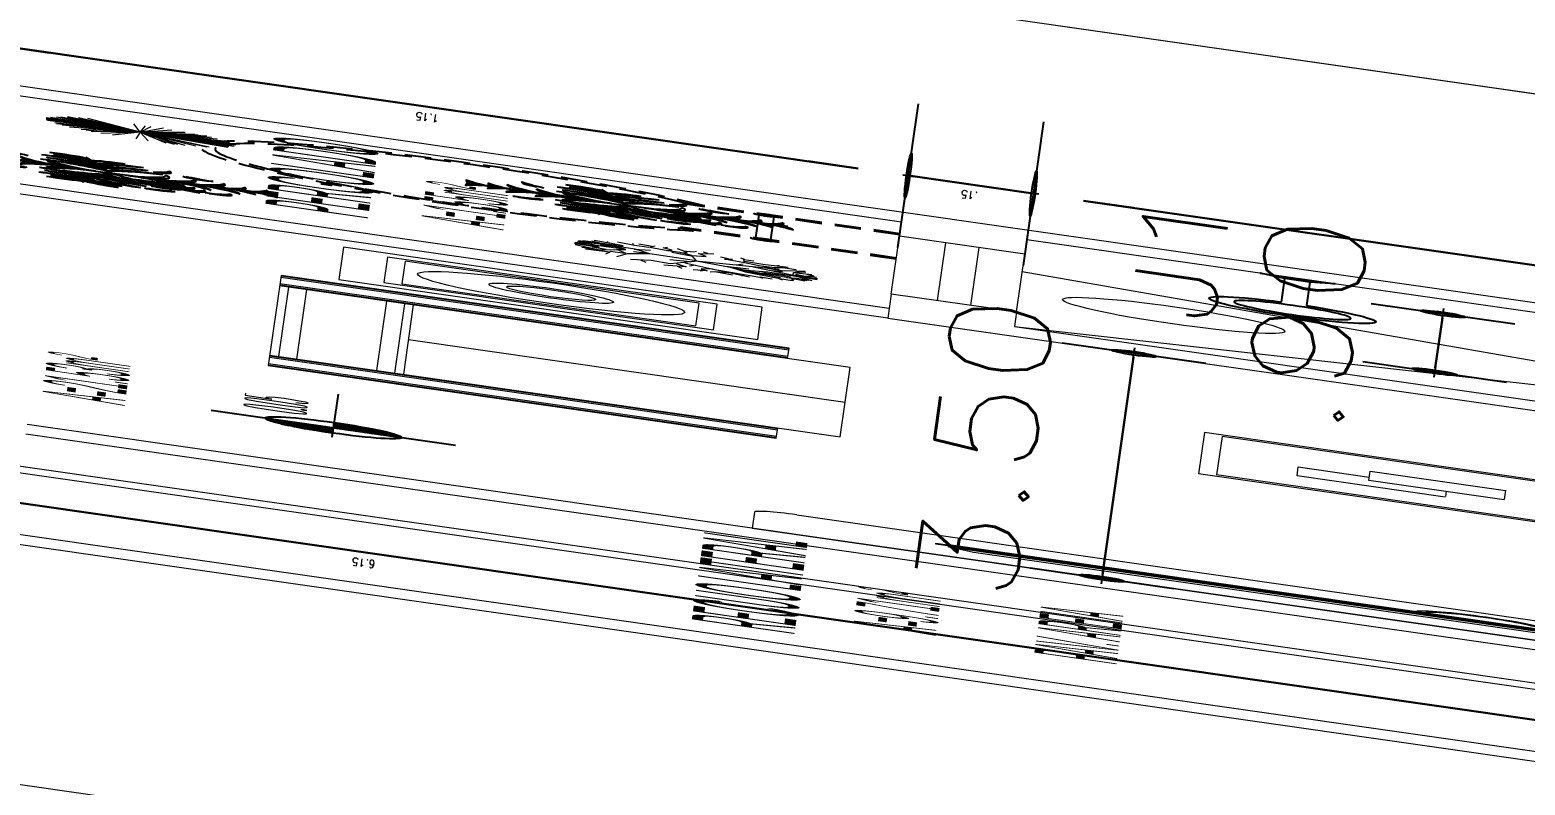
# Model space of a CAD drawing. Header units: millimetres. Extents: x -361192058 to 101130107379, y -14071650034 to 19218552450.
# Drawn here: x -135462.4 to -135357, y 40376.8 to 40430.1 of the extents above; entities that cross this region are included whole.
import ezdxf
from ezdxf.enums import TextEntityAlignment as Align

# ---------------------------------------------------------------- set-up
doc = ezdxf.new("R2010")
doc.units = ezdxf.units.MM
doc.header["$LTSCALE"] = 0.5
doc.linetypes.add('HIDDEN', pattern=[0.375, 0.25, -0.125])
for name, color, linetype in [('02', 2, 'Continuous'), ('08', 8, 'Continuous'), ('DIVERSOS', 4, 'Continuous'), ('ESQUADRIA', 3, 'Continuous'), ('FMPLANT', 3, 'Continuous'), ('MOBIL-I', 251, 'Continuous'), ('parede', 2, 'Continuous'), ('PISO', 8, 'Continuous'), ('TEXTO2', 3, 'Continuous'), ('TXT_0', 7, 'Continuous')]:
    doc.layers.add(name, color=color, linetype=linetype)
doc.styles.add('ADITIVOCAD', font='ROMANS.shx')
doc.styles.add('SANSSERIF', font='sas_____.pfb', dxfattribs={"height": 1})
doc.styles.get("Standard").update_dxf_attribs({"font": 'txt.shx', "height": 0.12})
doc.dimstyles.new('ESCALA50', dxfattribs={"dimtxt": 0.1, "dimasz": 0.06, "dimexe": 0.18, "dimexo": 0.06, "dimgap": 0.1, "dimtad": 1, "dimzin": 4, "dimdsep": 46, "dimtxsty": 'Standard', "dimblk1": 'BOLA', "dimblk2": 'BOLA', "dimsah": 1, "dimcen": -0.06, "dimse1": 1, "dimse2": 1, "dimclrd": 7, "dimclrt": 3, "dimadec": 0, "dimazin": 0, "dimtfac": 1, "dimtix": 1, "dimtmove": 0, "dimatfit": 3, "dimldrblk": 'BOLA', "dimfxl": 0, "dimtolj": 1, "dimtzin": 4, "dimarcsym": 0})

# ---------------------------------------------------------------- blocks, each defined once
blk = doc.blocks.new('ADC_CHUVEIRO')
for p, q in [((0, 0.045), (0, -0.045)), ((0.03, 0.015), (0, 0.045)), ((0.395, 0.015), (0.03, 0.015)), ((0.03, -0.015), (0.03, 0.015)), ((0, -0.045), (0.03, -0.015)), ((0.03, -0.015), (0.3953, -0.015))]:
    blk.add_line(p, q)
blk.add_circle((0.494, 0.0009), 0.07)
blk.add_arc((0.494, 0.0009), 0.1, 189.1456, 171.891)
blk = doc.blocks.new('A1194DB', base_point=(2.905, 11.0463))
for p in [(2.905, 11.5463), (2.4126, 11.1332), (3.3974, 11.1332), (2.9918, 10.5539)]:
    blk.add_line(p, (2.905, 11.0463))
for centre, radius, start, end in [((2.8119, 11.432), 0.1154, 36.29, 99.6243), ((2.7184, 11.2969), 0.2598, 44.0763, 73.3794), ((2.998, 11.432), 0.1154, 80.3757, 143.71), ((3.0916, 11.2969), 0.2598, 106.6206, 135.9237), ((2.8119, 11.3638), 0.1154, 36.29, 99.6243), ((2.7184, 11.2287), 0.2598, 44.0763, 73.3794), ((2.998, 11.3638), 0.1154, 80.3757, 143.71), ((3.0916, 11.2287), 0.2598, 106.6206, 135.9237), ((2.695, 11.3621), 0.0575, 139.742, 258.7475), ((2.7729, 11.4076), 0.1251, 184.618, 228.2106), ((2.7604, 11.2616), 0.1598, 25.2489, 95.3937), ((2.6762, 11.1619), 0.2679, 31.3712, 75.0366), ((3.0495, 11.2616), 0.1598, 84.6063, 154.7511), ((3.1337, 11.1619), 0.2679, 104.9634, 148.6288), ((3.2361, 11.2628), 0.1154, 80.3757, 143.71), ((3.3297, 11.1277), 0.2598, 106.6206, 135.9237), ((2.7604, 11.1707), 0.1598, 25.2489, 95.3937), ((2.6762, 11.0709), 0.2679, 31.3712, 75.0366), ((3.0495, 11.1707), 0.1598, 84.6063, 154.7511), ((3.1337, 11.0709), 0.2679, 104.9634, 148.6288), ((2.5413, 11.2049), 0.1154, 160.3757, 223.71), ((2.6906, 11.2736), 0.2598, 186.6206, 215.9237), ((2.7181, 11.2261), 0.1598, 164.6063, 234.7511), ((2.8309, 11.2917), 0.2679, 184.9634, 228.6288), ((2.8076, 11.2103), 0.1598, 164.6063, 234.7511), ((2.9205, 11.2759), 0.2679, 184.9634, 228.6288), ((2.7506, 11.0931), 0.1558, 3.4259, 103.6346), ((2.6859, 11.0105), 0.2357, 21.6665, 83.1878), ((2.8857, 11.2065), 0.1558, 156.3654, 256.5741), ((2.9783, 11.2559), 0.2357, 176.8122, 238.3335), ((3.0593, 11.0931), 0.1558, 76.3654, 176.5741), ((3.124, 11.0105), 0.2357, 96.8122, 158.3335), ((2.8316, 11.2559), 0.2357, 301.6665, 3.1878), ((2.9242, 11.2065), 0.1558, 283.4259, 23.6346), ((2.8895, 11.2759), 0.2679, 311.3712, 355.0366), ((3.0023, 11.2103), 0.1598, 305.2489, 15.3937), ((2.979, 11.2917), 0.2679, 311.3712, 355.0366), ((3.0919, 11.2261), 0.1598, 305.2489, 15.3937), ((3.1193, 11.2736), 0.2598, 324.0763, 353.3794), ((3.2686, 11.2049), 0.1154, 316.29, 19.6243), ((2.6085, 11.1931), 0.1154, 160.3757, 223.71), ((2.7578, 11.2618), 0.2598, 186.6206, 215.9237), ((3.0521, 11.2618), 0.2598, 324.0763, 353.3794), ((3.2015, 11.1931), 0.1154, 316.29, 19.6243), ((2.509, 11.0217), 0.1154, 116.29, 179.6243), ((2.6258, 10.9061), 0.2598, 124.0763, 153.3794), ((2.5762, 11.0099), 0.1154, 116.29, 179.6243), ((2.693, 10.8942), 0.2598, 124.0763, 153.3794), ((3.1169, 10.8942), 0.2598, 26.6206, 55.9237), ((3.2338, 11.0099), 0.1154, 0.3757, 63.71), ((2.6679, 10.9413), 0.1598, 105.2489, 175.3937), ((2.7514, 10.8411), 0.2679, 111.3712, 155.0366), ((2.7574, 10.9256), 0.1598, 105.2489, 175.3937), ((2.841, 10.8253), 0.2679, 111.3712, 155.0366), ((2.8321, 10.9024), 0.1558, 83.4259, 183.6346), ((2.8087, 11.0276), 0.0563, 114.2257, 255.1279), ((2.8535, 11.0404), 0.078, 150.4398, 228.6694), ((2.9778, 10.9024), 0.1558, 356.3654, 96.5741), ((2.9689, 10.8253), 0.2679, 24.9634, 68.6288), ((3.0525, 10.9256), 0.1598, 4.6063, 74.7511), ((3.0585, 10.8411), 0.2679, 24.9634, 68.6288), ((3.1421, 10.9413), 0.1598, 4.6063, 74.7511), ((3.1373, 10.5587), 0.5402, 115.4772, 156.6585), ((2.7588, 10.9805), 0.0869, 144.9865, 244.4034), ((2.9022, 10.8244), 0.2357, 101.6665, 163.1878), ((2.9354, 11.0633), 0.25, 187.5759, 215.8942), ((2.9077, 10.8244), 0.2357, 16.8122, 78.3335), ((2.683, 11.0436), 0.2357, 286.8122, 348.3335), ((2.7611, 10.9735), 0.1558, 266.3654, 6.5741), ((2.916, 10.9339), 0.1295, 161.4477, 239.3672), ((3.2224, 11.0216), 0.4224, 185.4007, 208.139), ((3.0651, 11.0271), 0.1558, 193.4259, 293.6346), ((3.1145, 11.1197), 0.2357, 211.6665, 273.1878), ((2.5634, 10.9046), 0.0575, 139.742, 258.7475), ((2.6413, 10.9501), 0.1251, 184.618, 228.2106), ((2.6825, 10.8858), 0.0575, 139.742, 258.7475), ((2.7604, 10.9313), 0.1251, 184.618, 228.2106), ((3.3391, 11.1328), 0.2598, 234.0763, 263.3794), ((2.791, 10.8669), 0.0766, 138.8744, 278.9763), ((2.8575, 10.9036), 0.125, 173.7536, 244.097), ((2.6839, 10.9824), 0.2679, 294.9634, 338.6288), ((3.1345, 11.0618), 0.2679, 221.3712, 265.0366), ((3.2704, 10.9835), 0.1154, 226.29, 289.6243), ((2.7577, 10.8453), 0.08, 185.1845, 268.654), ((2.7842, 10.8988), 0.1598, 274.6063, 344.7511), ((3.0689, 10.949), 0.1598, 215.2489, 285.3937), ((3.2089, 10.7748), 0.0575, 101.2525, 220.258), ((2.7249, 10.8131), 0.057, 167.0577, 302.8533), ((2.6997, 10.8928), 0.2679, 294.9634, 338.6288), ((3.1503, 10.9723), 0.2679, 221.3712, 265.0366), ((3.2868, 10.7293), 0.1251, 131.7894, 175.382), ((2.7249, 10.7316), 0.057, 167.0577, 302.8533), ((2.7577, 10.7638), 0.08, 185.1845, 268.654), ((2.8, 10.8092), 0.1598, 274.6063, 344.7511), ((3.0847, 10.8594), 0.1598, 215.2489, 285.3937), ((2.7529, 10.8344), 0.2598, 296.6206, 325.9237), ((2.8685, 10.7175), 0.1154, 270.3757, 333.71), ((3.1204, 10.8992), 0.2598, 234.0763, 263.3794), ((3.0517, 10.7498), 0.1154, 226.29, 289.6243), ((2.7647, 10.7672), 0.2598, 296.6206, 325.9237), ((3.1323, 10.832), 0.2598, 234.0763, 263.3794), ((2.8803, 10.6504), 0.1154, 270.3757, 333.71), ((3.0635, 10.6827), 0.1154, 226.29, 289.6243)]:
    blk.add_arc(centre, radius, start, end)
blk = doc.blocks.new('Adc_nivelpl')
h = blk.add_hatch()
h.set_pattern_fill('_U', color=256, scale=0.005, angle=45, style=0, double=1)
h.set_pattern_definition([(45, (-5.8772514, -3.5161936), (-0.003535534, 0.003535534), []), (135, (-5.8772514, -3.5161936), (-0.003535534, -0.003535534), [])])
h.paths.add_polyline_path([(0.1954, -0.0865, 0.414214), (0.0865, -0.1954), (0.1954, -0.1954)])
h.paths.add_polyline_path([(0.1954, -0.1954), (0.1954, -0.3043, 0.414214), (0.3043, -0.1954)])
for p, q in [((0.1954, 0), (0.1954, -0.3908)), ((0.8958, -0.1954), (0, -0.1954))]:
    blk.add_line(p, q)
blk.add_circle((0.1954, -0.1954), 0.1089)
at = {"flags": 8}
blk.add_attdef('NIVEL', (0.3642, -0.1501), '', height=0.1, dxfattribs=at)
blk = doc.blocks.new('BOLA')
for p, q in [((0, -1.435), (0, 1.435)), ((-1.435, 0), (1.435, 0))]:
    blk.add_line(p, q)
blk.add_circle((0, 0), 0.452)
blk = doc.blocks.new('*D784')
at = {"layer": 'Defpoints', "color": 0, "transparency": 16777216}
for p in [(3914.988, 2433.988), (3914.988, 2432.838), (3915.7056, 2432.838)]:
    blk.add_point(p, dxfattribs=at)
at = {"layer": 'DIVERSOS', "color": 7, "lineweight": -2, "transparency": 16777216}
blk.add_line((3915.7056, 2433.928), (3915.7056, 2432.898), dxfattribs=at)
at = {"layer": 'DIVERSOS', "color": 7, "lineweight": -2, "transparency": 16777216, "xscale": 0.06, "yscale": 0.06, "zscale": 0.06}
for p, rotation in [((3915.7056, 2433.988), 90), ((3915.7056, 2432.838), 270)]:
    blk.add_blockref('BOLA', p, dxfattribs=dict(at, rotation=rotation))
at = {"layer": 'DIVERSOS', "color": 3, "lineweight": 18, "transparency": 16777216, "insert": (3915.5456, 2433.413), "char_height": 0.12, "attachment_point": 5, "rotation": 90}
blk.add_mtext('\\A1;1.15', dxfattribs=at)
blk = doc.blocks.new('*D785')
at = {"layer": 'Defpoints', "color": 0, "transparency": 16777216}
for p in [(3914.988, 2434.138), (3914.988, 2433.988), (3915.7056, 2433.988)]:
    blk.add_point(p, dxfattribs=at)
at = {"layer": 'DIVERSOS', "color": 7, "lineweight": -2, "transparency": 16777216}
for p, q in [((3915.7056, 2434.198), (3915.7056, 2434.258)), ((3915.7056, 2434.138), (3915.7056, 2433.988)), ((3915.7056, 2433.928), (3915.7056, 2433.868))]:
    blk.add_line(p, q, dxfattribs=at)
at = {"layer": 'DIVERSOS', "color": 7, "lineweight": -2, "transparency": 16777216, "xscale": 0.06, "yscale": 0.06, "zscale": 0.06}
for p, rotation in [((3915.7056, 2434.138), 270), ((3915.7056, 2433.988), 90)]:
    blk.add_blockref('BOLA', p, dxfattribs=dict(at, rotation=rotation))
at = {"layer": 'DIVERSOS', "color": 3, "lineweight": 18, "transparency": 16777216, "insert": (3915.5456, 2434.063), "char_height": 0.12, "attachment_point": 5, "rotation": 90}
blk.add_mtext('\\A1;.15', dxfattribs=at)
blk = doc.blocks.new('*D786')
at = {"layer": 'Defpoints', "color": 0, "transparency": 16777216}
for p in [(3914.988, 2432.838), (3914.988, 2432.688), (3915.7056, 2432.688)]:
    blk.add_point(p, dxfattribs=at)
at = {"layer": 'DIVERSOS', "color": 7, "lineweight": -2, "transparency": 16777216}
for p, q in [((3915.7056, 2432.898), (3915.7056, 2432.958)), ((3915.7056, 2432.838), (3915.7056, 2432.688)), ((3915.7056, 2432.628), (3915.7056, 2432.568))]:
    blk.add_line(p, q, dxfattribs=at)
at = {"layer": 'DIVERSOS', "color": 7, "lineweight": -2, "transparency": 16777216, "xscale": 0.06, "yscale": 0.06, "zscale": 0.06}
for p, rotation in [((3915.7056, 2432.838), 270), ((3915.7056, 2432.688), 90)]:
    blk.add_blockref('BOLA', p, dxfattribs=dict(at, rotation=rotation))
at = {"layer": 'DIVERSOS', "color": 3, "lineweight": 18, "transparency": 16777216, "insert": (3915.5456, 2432.763), "char_height": 0.12, "attachment_point": 5, "rotation": 90}
blk.add_mtext('\\A1;.15', dxfattribs=at)
blk = doc.blocks.new('*D787')
at = {"layer": 'Defpoints', "color": 0, "transparency": 16777216}
for p in [(3914.988, 2432.688), (3915.7056, 2432.688), (3914.988, 2430.338)]:
    blk.add_point(p, dxfattribs=at)
at = {"layer": 'DIVERSOS', "color": 7, "lineweight": -2, "transparency": 16777216}
blk.add_line((3915.7056, 2430.398), (3915.7056, 2432.628), dxfattribs=at)
at = {"layer": 'DIVERSOS', "color": 7, "lineweight": -2, "transparency": 16777216, "xscale": 0.06, "yscale": 0.06, "zscale": 0.06}
for p, rotation in [((3915.7056, 2432.688), 90), ((3915.7056, 2430.338), 270)]:
    blk.add_blockref('BOLA', p, dxfattribs=dict(at, rotation=rotation))
at = {"layer": 'DIVERSOS', "color": 3, "lineweight": 18, "transparency": 16777216, "insert": (3915.5456, 2431.513), "char_height": 0.12, "attachment_point": 5, "rotation": 90}
blk.add_mtext('\\A1;2.35', dxfattribs=at)
blk = doc.blocks.new('*D770')
at = {"layer": 'Defpoints', "color": 0, "transparency": 16777216}
for p in [(3909.988, 2432.5428), (3909.988, 2432.5428), (3913.488, 2432.5428)]:
    blk.add_point(p, dxfattribs=at)
at = {"layer": 'DIVERSOS', "color": 7, "lineweight": -2, "transparency": 16777216}
blk.add_line((3913.428, 2432.5428), (3910.048, 2432.5428), dxfattribs=at)
at = {"layer": 'DIVERSOS', "color": 7, "lineweight": -2, "transparency": 16777216, "xscale": 0.06, "yscale": 0.06, "zscale": 0.06, "rotation": 180}
blk.add_blockref('BOLA', (3909.988, 2432.5428), dxfattribs=at)
at = {"layer": 'DIVERSOS', "color": 7, "lineweight": -2, "transparency": 16777216, "xscale": 0.06, "yscale": 0.06, "zscale": 0.06}
blk.add_blockref('BOLA', (3913.488, 2432.5428), dxfattribs=at)
at = {"layer": 'DIVERSOS', "color": 3, "lineweight": 18, "transparency": 16777216, "insert": (3911.738, 2432.7028), "char_height": 0.12, "attachment_point": 5}
blk.add_mtext('\\A1;3.50', dxfattribs=at)
blk = doc.blocks.new('*D809')
at = {"layer": 'Defpoints', "color": 0, "transparency": 16777216}
for p in [(3908.7717, 2436.488), (3909.838, 2436.488), (3909.838, 2430.338)]:
    blk.add_point(p, dxfattribs=at)
at = {"layer": 'DIVERSOS', "color": 7, "lineweight": -2, "transparency": 16777216}
blk.add_line((3908.7717, 2430.398), (3908.7717, 2436.428), dxfattribs=at)
at = {"layer": 'DIVERSOS', "color": 7, "lineweight": -2, "transparency": 16777216, "xscale": 0.06, "yscale": 0.06, "zscale": 0.06}
for p, rotation in [((3908.7717, 2436.488), 90), ((3908.7717, 2430.338), 270)]:
    blk.add_blockref('BOLA', p, dxfattribs=dict(at, rotation=rotation))
at = {"layer": 'DIVERSOS', "color": 3, "lineweight": 18, "transparency": 16777216, "insert": (3908.6117, 2433.413), "char_height": 0.12, "attachment_point": 5, "rotation": 90}
blk.add_mtext('\\A1;6.15', dxfattribs=at)
blk = doc.blocks.new('ESCADA')
at = {"layer": '08', "linetype": 'HIDDEN'}
for p, q in [((-0.22, 0.91), (-0.22, 0.6222)), ((-0.2, 0.91), (-0.2, 0.6222)), ((0.2, 0.91), (0.2, 0.6222)), ((0.22, 0.91), (0.22, 0.6222)), ((-0.2, 0.7422), (0.2, 0.7422)), ((-0.2, 0.7222), (0.2, 0.7222)), ((-0.22, 0.6222), (-0.2, 0.6222)), ((0.2, 0.6222), (0.22, 0.6222))]:
    blk.add_line(p, q, dxfattribs=at)
for points in [[(-0.21, 0.7222, 1), (-0.21, 0.7422, 1)], [(0.21, 0.7222, -1), (0.21, 0.7422, -1)]]:
    blk.add_lwpolyline(points, format="xyb", close=True, dxfattribs=at)
for centre in [(-0.21, 0.7322), (0.21, 0.7322)]:
    blk.add_circle(centre, 0.0175, dxfattribs=at)
for radius, start, end in [(0.37, 126.4837, 53.5163), (0.35, 128.9448, 51.0552)]:
    blk.add_arc((0, 0.35), radius, start, end, dxfattribs=at)
blk = doc.blocks.new('*D1661')
at = {"layer": '02', "color": 7, "lineweight": -2, "transparency": 16777216}
blk.add_line((3913.923, 2432.1863), (3914.703, 2432.1863), dxfattribs=at)
at = {"layer": 'Defpoints', "color": 0, "transparency": 16777216}
for p in [(3913.863, 2432.688), (3914.763, 2432.688), (3914.763, 2432.1863)]:
    blk.add_point(p, dxfattribs=at)
at = {"layer": '02', "color": 7, "lineweight": -2, "transparency": 16777216, "xscale": 0.06, "yscale": 0.06, "zscale": 0.06, "rotation": 180}
blk.add_blockref('BOLA', (3913.863, 2432.1863), dxfattribs=at)
at = {"layer": '02', "color": 7, "lineweight": -2, "transparency": 16777216, "xscale": 0.06, "yscale": 0.06, "zscale": 0.06}
blk.add_blockref('BOLA', (3914.763, 2432.1863), dxfattribs=at)
at = {"layer": '02', "color": 3, "transparency": 16777216, "insert": (3914.313, 2432.3463), "char_height": 0.12, "attachment_point": 5}
blk.add_mtext('\\A1;.90', dxfattribs=at)
blk = doc.blocks.new('APROVADO QUADRA 21.2 MBVII')
at = {"lineweight": 18}
blk.add_line((3913.9607, 2432.9347), (3913.9567, 2432.9286), dxfattribs=at)
at = {"layer": '02', "lineweight": 18}
for points in [[(3918.3192, 2446.6633), (3904.4806, 2446.6633), (3904.4806, 2412.8464), (3918.3192, 2412.8464)], [(3918.3192, 2437.4627), (3930.8392, 2437.4627), (3930.8392, 2429.0101), (3918.3192, 2429.0101)]]:
    blk.add_lwpolyline(points, close=True, dxfattribs=at)
at = {"layer": 'DIVERSOS', "lineweight": 18}
for p, q in [((3913.863, 2432.838), (3914.763, 2432.838)), ((3913.863, 2432.688), (3914.763, 2432.688))]:
    blk.add_line(p, q, dxfattribs=at)
at = {"layer": 'ESQUADRIA', "lineweight": 18}
for p, q in [((3914.763, 2432.783), (3913.863, 2432.783)), ((3914.763, 2432.743), (3913.863, 2432.743))]:
    blk.add_line(p, q, dxfattribs=at)
at = {"layer": 'FMPLANT', "lineweight": 18}
for p, q in [((3914.6905, 2433.748), (3914.6657, 2433.8586)), ((3914.6905, 2433.748), (3914.6756, 2433.8606)), ((3914.6831, 2433.8039), (3914.6856, 2433.8596)), ((3914.6905, 2433.748), (3914.6939, 2433.8606)), ((3914.6905, 2433.748), (3914.7064, 2433.8606)), ((3914.6905, 2433.748), (3914.7205, 2433.8556)), ((3914.6905, 2433.748), (3914.6283, 2433.8406)), ((3914.6905, 2433.748), (3914.6391, 2433.8477)), ((3914.6905, 2433.748), (3914.6466, 2433.8496)), ((3914.6905, 2433.748), (3914.7388, 2433.8486)), ((3914.6905, 2433.748), (3914.7496, 2433.8436)), ((3914.6905, 2433.748), (3914.6158, 2433.8317)), ((3914.6905, 2433.748), (3914.7596, 2433.8357)), ((3914.6905, 2433.748), (3914.7762, 2433.8227)), ((3914.7376, 2433.7891), (3914.7663, 2433.8357)), ((3914.6905, 2433.748), (3914.5951, 2433.8057)), ((3914.6058, 2433.7993), (3914.6025, 2433.8117)), ((3914.6905, 2433.748), (3914.6042, 2433.8177)), ((3914.6905, 2433.748), (3914.7854, 2433.8117)), ((3914.6905, 2433.748), (3914.5884, 2433.7938)), ((3914.6905, 2433.748), (3914.5859, 2433.7798)), ((3914.5859, 2433.7798), (3914.5859, 2433.7798)), ((3914.6905, 2433.748), (3914.5793, 2433.7519)), ((3914.6905, 2433.748), (3914.8036, 2433.7569)), ((3914.6905, 2433.748), (3914.5793, 2433.737)), ((3914.6905, 2433.748), (3914.5834, 2433.716)), ((3914.6905, 2433.748), (3914.5884, 2433.7021)), ((3914.6905, 2433.748), (3914.5934, 2433.6931)), ((3914.6905, 2433.748), (3914.6042, 2433.6802)), ((3914.6905, 2433.748), (3914.6117, 2433.6672)), ((3914.6905, 2433.748), (3914.6183, 2433.6642)), ((3914.6905, 2433.748), (3914.6574, 2433.6423)), ((3914.6905, 2433.748), (3914.6731, 2433.6412)), ((3914.6905, 2433.748), (3914.6823, 2433.6352)), ((3914.6905, 2433.748), (3914.6881, 2433.6363)), ((3914.6905, 2433.748), (3914.8027, 2433.7429)), ((3914.6905, 2433.748), (3914.8011, 2433.7359)), ((3914.6905, 2433.748), (3914.7962, 2433.711)), ((3914.6905, 2433.748), (3914.792, 2433.695)), ((3914.6905, 2433.748), (3914.7837, 2433.6832)), ((3914.6905, 2433.748), (3914.7056, 2433.6333)), ((3914.6905, 2433.748), (3914.6947, 2433.6382)), ((3914.6905, 2433.748), (3914.7421, 2433.6483)), ((3914.6905, 2433.748), (3914.7563, 2433.6562)), ((3914.6905, 2433.748), (3914.7721, 2433.6631)), ((3914.6905, 2433.748), (3914.7272, 2433.6412)), ((3914.6905, 2433.748), (3914.7796, 2433.6691)), ((3914.6905, 2433.748), (3914.8077, 2433.7211)), ((3914.6905, 2433.748), (3914.7197, 2433.6402)), ((3914.6199, 2433.7269), (3914.5842, 2433.7061)), ((3914.759, 2433.7004), (3914.7771, 2433.6791)), ((3914.6688, 2433.6787), (3914.6666, 2433.6412)), ((3913.8981, 2433.1878), (3913.9244, 2433.218)), ((3913.9365, 2433.1891), (3913.9396, 2433.218)), ((3913.9506, 2433.1926), (3913.9486, 2433.2193)), ((3913.9667, 2433.2035), (3913.9597, 2433.218)), ((3913.8851, 2433.1757), (3913.882, 2433.2048)), ((3913.8981, 2433.1878), (3913.8992, 2433.2096)), ((3913.9607, 2433.1926), (3913.9779, 2433.2156)), ((3913.989, 2433.1817), (3913.9808, 2433.2132)), ((3913.9879, 2433.1466), (3913.992, 2433.2145)), ((3914.0041, 2433.1902), (3914.002, 2433.2096)), ((3914.0031, 2433.1891), (3914.0183, 2433.1987)), ((3913.8981, 2433.1878), (3913.8851, 2433.1757)), ((3913.9396, 2433.1672), (3913.8981, 2433.1878)), ((3913.9193, 2433.1805), (3913.9264, 2433.1976)), ((3913.9597, 2433.1926), (3913.9365, 2433.1891)), ((3913.9647, 2433.1575), (3913.9607, 2433.1926)), ((3913.9799, 2433.1709), (3913.9738, 2433.1878)), ((3914.0031, 2433.1685), (3914.0031, 2433.1891)), ((3914.0243, 2433.1805), (3914.0293, 2433.1963)), ((3913.9021, 2433.1551), (3913.8296, 2433.1672)), ((3913.8851, 2433.1757), (3913.8457, 2433.1805)), ((3913.9012, 2433.1575), (3913.9001, 2433.1757)), ((3913.9012, 2433.1563), (3913.9396, 2433.1672)), ((3913.9416, 2433.1685), (3913.9647, 2433.1575)), ((3913.9667, 2433.1587), (3913.9799, 2433.1709)), ((3913.99, 2433.1733), (3914.0141, 2433.1611)), ((3914.0141, 2433.1611), (3914.0253, 2433.1793)), ((3914.0253, 2433.1793), (3914.0424, 2433.1805)), ((3914.0424, 2433.1479), (3914.0545, 2433.1685)), ((3913.8487, 2433.126), (3913.8194, 2433.1503)), ((3913.9506, 2433.1285), (3913.9021, 2433.1551)), ((3913.9506, 2433.1296), (3913.9466, 2433.1479)), ((3913.9506, 2433.1285), (3913.9879, 2433.1466)), ((3913.9879, 2433.1479), (3914.0081, 2433.1285)), ((3914.0445, 2433.1309), (3914.0424, 2433.1479)), ((3914.0434, 2433.149), (3914.0697, 2433.1503)), ((3913.8315, 2433.1381), (3913.8114, 2433.132)), ((3913.9445, 2433.0725), (3913.9506, 2433.1285)), ((3914.0364, 2433.1079), (3914.0445, 2433.1296)), ((3914.0445, 2433.1296), (3914.0677, 2433.1272)), ((3914.0677, 2433.1272), (3914.0737, 2433.1431)), ((3913.8326, 2433.0836), (3913.8064, 2433.1103)), ((3913.8417, 2433.103), (3913.8487, 2433.126)), ((3914.0545, 2433.103), (3914.0686, 2433.114)), ((3914.0677, 2433.1272), (3914.0829, 2433.1236)), ((3914.0686, 2433.114), (3914.0888, 2433.109)), ((3913.8214, 2433.0945), (3913.8022, 2433.0886)), ((3913.8598, 2433.0958), (3913.8326, 2433.0836)), ((3913.9425, 2433.0704), (3913.8417, 2433.1029)), ((3913.9143, 2433.0799), (3913.9021, 2433.1042)), ((3914.0011, 2433.0775), (3914.0192, 2433.103)), ((3914.0141, 2433.0788), (3914.0324, 2433.0934)), ((3914.0324, 2433.0934), (3914.0364, 2433.1079)), ((3914.0324, 2433.0934), (3914.0454, 2433.0849)), ((3914.0364, 2433.109), (3914.0545, 2433.103)), ((3914.0697, 2433.0897), (3914.0878, 2433.097)), ((3913.8134, 2433.0582), (3913.8003, 2433.0751)), ((3913.8739, 2433.0728), (3913.8487, 2433.0799)), ((3913.8891, 2433.086), (3913.8538, 2433.0497)), ((3913.9445, 2433.0725), (3914.0141, 2433.0788)), ((3914.0141, 2433.0788), (3914.0333, 2433.0619)), ((3914.0454, 2433.0849), (3914.0697, 2433.0897)), ((3914.0697, 2433.0897), (3914.0727, 2433.0775)), ((3914.0727, 2433.0775), (3914.0919, 2433.074)), ((3913.8064, 2433.0667), (3913.8013, 2433.0643)), ((3913.8346, 2433.0656), (3913.8134, 2433.0582)), ((3913.8538, 2433.0521), (3913.8346, 2433.0656)), ((3913.9425, 2433.0704), (3913.9051, 2433.0037)), ((3913.9435, 2433.0691), (3913.9998, 2432.9739)), ((3914.0333, 2433.0619), (3914.0615, 2433.0715)), ((3914.0615, 2433.0715), (3914.0908, 2433.0534)), ((3914.0798, 2433.0606), (3914.0928, 2433.0656)), ((3913.8185, 2433.0485), (3913.7993, 2433.0545)), ((3913.8214, 2433.0473), (3913.8073, 2433.028)), ((3913.8335, 2433.028), (3913.8185, 2433.0485)), ((3913.8527, 2433.051), (3913.8335, 2433.028)), ((3913.8538, 2433.0497), (3913.8355, 2432.9952)), ((3914.0183, 2433.0159), (3914.0313, 2433.04)), ((3914.0313, 2433.04), (3914.0474, 2433.0304)), ((3914.0424, 2433.0352), (3914.0534, 2433.0449)), ((3913.8326, 2433.0291), (3913.8174, 2433.0074)), ((3913.9213, 2433.0315), (3913.883, 2433.0135)), ((3913.9284, 2433.0376), (3913.9345, 2433.0098)), ((3913.9698, 2433.0254), (3914, 2433.017)), ((3913.8214, 2433.0146), (3913.8073, 2433.017)), ((3913.883, 2433.0135), (3913.8588, 2432.9735)), ((3913.883, 2433.0135), (3913.884, 2432.9868)), ((3913.8992, 2433.0207), (3913.8981, 2432.977)), ((3913.9103, 2433.0122), (3913.9345, 2432.9868)), ((3913.9779, 2433.005), (3913.9405, 2432.9577)), ((3913.995, 2432.9844), (3914.0192, 2433.0159)), ((3914.0192, 2433.0159), (3914.0677, 2433.017)), ((3914.0434, 2433.0159), (3914.0384, 2432.994)), ((3914.0677, 2433.0159), (3914.0818, 2433.0207)), ((3914.0677, 2433.017), (3914.0707, 2433.005)), ((3913.8355, 2432.9952), (3913.8225, 2432.9916)), ((3913.8377, 2432.9952), (3913.8326, 2432.9807)), ((3913.884, 2432.9868), (3913.875, 2432.9709)), ((3913.9244, 2432.9952), (3913.9143, 2432.9892)), ((3913.9143, 2432.9892), (3913.9162, 2432.9709)), ((3913.9345, 2432.9868), (3913.9224, 2432.9275)), ((3913.989, 2432.9904), (3913.9819, 2432.9709)), ((3914.0101, 2432.9989), (3914.0132, 2432.9796)), ((3914.0384, 2432.994), (3914.0485, 2432.9638)), ((3913.8588, 2432.9735), (3913.8437, 2432.9686)), ((3913.8578, 2432.9722), (3913.8527, 2432.9566)), ((3913.8981, 2432.977), (3913.873, 2432.942)), ((3913.9162, 2432.9709), (3913.9052, 2432.959)), ((3913.9627, 2432.982), (3913.9709, 2432.9698)), ((3913.9819, 2432.9709), (3914.0121, 2432.9529)), ((3914.0132, 2432.9796), (3914.0304, 2432.9698)), ((3914.0304, 2432.9698), (3914.0304, 2432.954)), ((3914.0414, 2432.9783), (3914.0606, 2432.9746)), ((3913.8639, 2432.9577), (3913.8578, 2432.9553)), ((3913.882, 2432.9529), (3913.8639, 2432.9577)), ((3913.8891, 2432.9638), (3913.8981, 2432.9516)), ((3913.8981, 2432.9516), (3913.8941, 2432.9371)), ((3913.9284, 2432.954), (3913.8981, 2432.9336)), ((3913.9405, 2432.9577), (3913.9365, 2432.9275)), ((3913.9416, 2432.9566), (3913.9758, 2432.9566)), ((3913.9587, 2432.954), (3913.9466, 2432.942)), ((3913.9758, 2432.9566), (3913.9879, 2432.9347)), ((3913.9768, 2432.9566), (3913.993, 2432.9529)), ((3913.993, 2432.9529), (3914.0081, 2432.942)), ((3914.0121, 2432.9529), (3914.0212, 2432.9431)), ((3913.8941, 2432.9455), (3913.883, 2432.9395)), ((3913.9466, 2432.942), (3913.9607, 2432.9347)), ((3913.9819, 2432.942), (3913.9709, 2432.9323))]:
    blk.add_line(p, q, dxfattribs=at)
at = {"layer": 'MOBIL-I', "lineweight": 18}
for p, q in [((3911.4133, 2433.5582), (3911.4133, 2432.949)), ((3912.8134, 2433.5582), (3911.4133, 2433.5582)), ((3911.424, 2433.5582), (3911.424, 2432.949)), ((3911.4454, 2433.5582), (3911.4454, 2432.949)), ((3911.5416, 2433.5582), (3911.5416, 2432.949)), ((3911.563, 2433.5582), (3911.563, 2432.949)), ((3911.5736, 2433.5582), (3911.5736, 2432.8742)), ((3912.6531, 2432.8742), (3912.6531, 2433.5582)), ((3912.6638, 2432.949), (3912.6638, 2433.5582)), ((3912.6851, 2432.949), (3912.6851, 2433.5582)), ((3912.7813, 2432.949), (3912.7813, 2433.5582)), ((3912.8027, 2432.949), (3912.8027, 2433.5582)), ((3912.8134, 2432.949), (3912.8134, 2433.5582)), ((3912.6531, 2433.5475), (3911.5736, 2433.5475)), ((3912.6531, 2433.5261), (3911.5736, 2433.5261)), ((3912.6531, 2433.43), (3911.5736, 2433.43)), ((3912.6531, 2433.4086), (3911.5736, 2433.4086)), ((3912.6531, 2433.3979), (3911.5736, 2433.3979)), ((3912.1134, 2433.3979), (3912.1134, 2432.8742)), ((3910.238, 2432.9621), (3909.988, 2432.9621)), ((3909.988, 2432.9621), (3909.988, 2431.2075)), ((3911.4133, 2432.949), (3911.5736, 2432.949)), ((3912.6531, 2432.949), (3912.8134, 2432.949)), ((3910.288, 2432.9121), (3910.288, 2431.2575)), ((3911.5736, 2432.8742), (3912.6531, 2432.8742)), ((3911.7927, 2431.4893), (3911.7927, 2432.4468)), ((3912.434, 2432.4468), (3911.7927, 2432.4468)), ((3912.434, 2431.4893), (3912.434, 2432.4468)), ((3911.814, 2431.5106), (3911.814, 2432.4254)), ((3912.4126, 2432.4254), (3911.814, 2432.4254)), ((3912.4126, 2431.5106), (3912.4126, 2432.4254)), ((3911.9742, 2432.3307), (3912.1134, 2432.3307)), ((3911.9742, 2432.1529), (3911.9742, 2432.3307)), ((3912.1134, 2432.3307), (3912.1134, 2432.2457)), ((3912.0593, 2432.0833), (3912.0593, 2432.2457)), ((3912.0593, 2432.2457), (3912.2061, 2432.2457)), ((3912.2061, 2432.2457), (3912.2061, 2432.0833)), ((3912.0671, 2432.1529), (3911.9821, 2432.1529)), ((3912.2139, 2432.0833), (3912.0671, 2432.0833))]:
    blk.add_line(p, q, dxfattribs=at)
for points in [[(3913.3797, 2433.4897), (3912.8774, 2433.4897), (3912.8774, 2432.9874), (3913.3797, 2432.9874)], [(3913.3263, 2433.4363), (3912.9308, 2433.4363), (3912.9308, 2433.0408), (3913.3263, 2433.0408)], [(3913.3049, 2433.4149), (3912.9522, 2433.4149), (3912.9522, 2433.0622), (3913.3049, 2433.0622)], [(3910.1451, 2432.7438), (3910.1604, 2432.7438), (3910.1604, 2431.4258), (3910.1451, 2431.4258)], [(3910.0993, 2432.6979), (3910.1298, 2432.7285), (3910.1298, 2431.4411), (3910.0993, 2431.4716)], [(3910.1298, 2432.7285), (3910.1451, 2432.7285), (3910.1451, 2431.4411), (3910.1298, 2431.4411)], [(3910.1604, 2432.7285), (3910.1655, 2432.7285), (3910.1655, 2431.4411), (3910.1604, 2431.4411)]]:
    blk.add_lwpolyline(points, close=True, dxfattribs=at)
for radius in [0.1603, 0.0748, 0.0534]:
    blk.add_circle((3913.1324, 2433.2379), radius, dxfattribs=at)
for centre, radius, start, end in [((3910.238, 2432.9121), 0.05, 0.0002, 90.0002), ((3910.1451, 2432.0848), 0.0865, 283.6119, 76.3885), ((3910.1451, 2432.0848), 0.0763, 285.4698, 74.5306)]:
    blk.add_arc(centre, radius, start, end, dxfattribs=at)
at = {"layer": 'parede', "lineweight": 18}
for p, q in [((3908.138, 2419.338), (3908.138, 2444.338)), ((3915.138, 2444.338), (3915.138, 2419.338)), ((3908.288, 2419.838), (3908.288, 2437.288)), ((3914.988, 2433.988), (3914.988, 2432.838)), ((3909.838, 2430.188), (3909.838, 2433.8316)), ((3909.988, 2430.338), (3909.988, 2433.8316)), ((3913.488, 2432.838), (3913.488, 2431.038)), ((3913.863, 2432.838), (3913.488, 2432.838)), ((3913.863, 2432.688), (3913.863, 2432.838)), ((3914.988, 2432.838), (3914.763, 2432.838)), ((3914.763, 2432.688), (3914.763, 2432.838)), ((3913.863, 2432.688), (3913.638, 2432.688)), ((3913.638, 2432.688), (3913.638, 2431.038)), ((3914.988, 2432.688), (3914.763, 2432.688)), ((3914.988, 2432.688), (3914.988, 2430.338))]:
    blk.add_line(p, q, dxfattribs=at)
at = {"layer": 'PISO', "lineweight": 18}
for p, q in [((3909.338, 2436.488), (3909.338, 2429.688)), ((3909.238, 2435.888), (3909.238, 2429.588)), ((3913.488, 2432.838), (3913.488, 2433.988)), ((3913.638, 2432.838), (3913.638, 2433.988)), ((3913.638, 2430.538), (3914.488, 2432.688)), ((3913.638, 2432.688), (3914.488, 2430.538))]:
    blk.add_line(p, q, dxfattribs=at)
blk.add_circle((3914.1533, 2432.5026), 0.1333, dxfattribs=at)
at = {"layer": '08', "lineweight": 18, "xscale": 0.9, "yscale": 0.9, "zscale": 0.9, "rotation": 180}
blk.add_blockref('ESCADA', (3914.6036, 2433.657), dxfattribs=at)
at = {"layer": 'FMPLANT', "lineweight": 18, "xscale": 0.3884758565179709, "yscale": 0.3884758565179709, "zscale": 0.3884758565179709}
for p in [(3914.0009, 2433.7739), (3914.6325, 2433.1622)]:
    blk.add_blockref('A1194DB', p, dxfattribs=at)
at = {"layer": 'MOBIL-I', "lineweight": 18, "xscale": -1}
blk.add_blockref('ADC_CHUVEIRO', (3914.988, 2432.363), dxfattribs=at)
at = {"layer": 'TXT_0', "lineweight": 18}
ref = blk.add_blockref('Adc_nivelpl', (3910.4588, 2433.6178), dxfattribs=dict(at, xscale=0.75, yscale=0.75, zscale=0.75))
ref.add_attrib('NIVEL', '0.05', (3910.7319, 2433.5053), dxfattribs={"height": 0.075, "style": 'ADITIVOCAD', "flags": 8})
at = {"color": 0, "lineweight": 13, "flags": 8}
for p in [(4700.7247, 2280.1125), (4699.5738, 2277.8964), (4702.3546, 2276.195), (4703.6722, 2274.085), (4699.8445, 2272.2194), (4703.0488, 2270.137), (4703.0877, 2267.9803), (4700.6523, 2261.5216), (4700.7007, 2257.1593)]:
    blk.add_attdef('NIVEL', p, '', height=0.075, dxfattribs=at)
for rotation, width, p in [(90, 0.8, (4700.8205, 2275.7521)), (270, 0.6, (4703.8437, 2274.9021)), (90, 0.8, (4701.5575, 2268.5021)), (180, 0.6, (4651.1817, 2236.1931))]:
    blk.add_attdef('$PORTA', text='', height=0.09, rotation=rotation, dxfattribs=dict(at, width=width)).set_placement(p, align=Align.MIDDLE)
for p in [(4654.176, 2240.463), (4648.499, 2240.1923), (4637.8012, 2239.3845), (4633.4388, 2239.3361), (4656.3921, 2239.3121), (4652.4746, 2237.6822), (4646.4166, 2236.988), (4644.2598, 2236.9491), (4650.3646, 2236.3646)]:
    blk.add_attdef('NIVEL', p, '', height=0.075, rotation=270, dxfattribs=at)
at = {"color": 0, "lineweight": 13, "width": 0.8, "flags": 8}
for p in [(4652.0317, 2239.2163), (4644.7817, 2238.4793)]:
    blk.add_attdef('$PORTA', text='', height=0.09, dxfattribs=at).set_placement(p, align=Align.MIDDLE)
at = {"layer": 'DIVERSOS', "lineweight": 18, "insert": (3914.078, 2432.5551), "char_height": 0.10106, "width": 0.373078, "attachment_point": 1}
blk.add_mtext('{\\C3;J1}', dxfattribs=at)
at = {"layer": 'TEXTO2', "lineweight": 18, "style": 'SANSSERIF'}
for s, p in [('PERGOLADO', (3913.8603, 2433.4656)), ('RECUO LATERAL', (3908.4524, 2432.8947))]:
    blk.add_text(s, height=0.12312, dxfattribs=at).set_placement(p)
at = {"layer": 'TXT_0', "lineweight": 18, "style": 'SANSSERIF'}
for s, p in [('A=21.53m²', (3910.4821, 2433.7203)), ('A=1.55m²', (3913.9865, 2433.3045)), ('A=9.71m²', (3908.7458, 2432.7285)), ('PAV. AREIA', (3908.6961, 2432.5112))]:
    blk.add_text(s, height=0.0985, dxfattribs=at).set_placement(p)
at = {"layer": '02', "color": 6}
dim = blk.add_linear_dim(base=(3914.763, 2432.1863), p1=(3913.863, 2432.688), p2=(3914.763, 2432.688), dimstyle='ESCALA50', override={"dimfxl": 0.18}, dxfattribs=at)
dim.commit()
dim.dimension.update_dxf_attribs({"geometry": '*D1661', "text_midpoint": (3914.313, 2432.3463)})
at = {"layer": 'DIVERSOS', "lineweight": 18}
for base, p1, p2, picture, middle in [((3908.7717, 2436.488), (3909.838, 2430.338), (3909.838, 2436.488), '*D809', (3908.6117, 2433.413)), ((3915.7056, 2433.988), (3914.988, 2434.138), (3914.988, 2433.988), '*D785', (3915.5456, 2434.063)), ((3915.7056, 2432.838), (3914.988, 2433.988), (3914.988, 2432.838), '*D784', (3915.5456, 2433.413)), ((3915.7056, 2432.688), (3914.988, 2432.838), (3914.988, 2432.688), '*D786', (3915.5456, 2432.763)), ((3915.7056, 2432.688), (3914.988, 2430.338), (3914.988, 2432.688), '*D787', (3915.5456, 2431.513))]:
    dim = blk.add_linear_dim(base=base, p1=p1, p2=p2, angle=90, dimstyle='ESCALA50', dxfattribs=at)
    dim.commit()
    dim.dimension.update_dxf_attribs({"geometry": picture, "text_midpoint": middle})
dim = blk.add_linear_dim(base=(3909.988, 2432.5428), p1=(3913.488, 2432.5428), p2=(3909.988, 2432.5428), dimstyle='ESCALA50', dxfattribs=at)
dim.commit()
dim.dimension.update_dxf_attribs({"geometry": '*D770', "text_midpoint": (3911.738, 2432.7028)})

msp = doc.modelspace()

# ---------------------------------------------------------------- block references
at = {"layer": '02', "color": 0, "lineweight": 30, "xscale": -4.574818403918471, "yscale": -59.40450511825884, "zscale": 4.574818403918471, "rotation": 261.8606972171988}
msp.add_blockref('APROVADO QUADRA 21.2 MBVII', (5129.041, 2225.201), dxfattribs=at)

doc.saveas('drawing.dxf')
